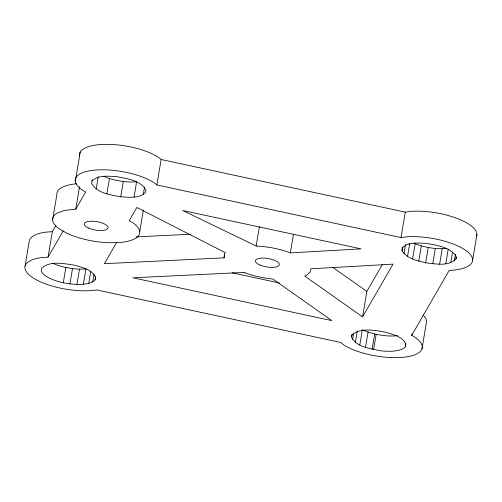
<?xml version="1.0" encoding="UTF-8"?>
<svg xmlns="http://www.w3.org/2000/svg" width="502" height="502" viewBox="0 0 502 502"><rect width="100%" height="100%" fill="white"/><g stroke="black" fill="none" stroke-linecap="round" stroke-linejoin="round"><path stroke-width="0.75" d="M25.1 265.872L29.361 240.42A44.113 15.518 9.5 0 1 45.331 232.2L52.34 231.679L55.81 225.668M52.61 220.001L56.87 194.55A44.113 15.518 9.5 0 1 76.637 183.77M411.966 333.817L411.709 335.361L413.108 336.064A44.113 15.518 9.5 0 1 405.497 356.997A44.113 15.518 9.5 0 1 344.341 345.313L340.507 342.408L96.597 289.911L95.794 290.1A44.113 15.518 9.5 0 1 34.512 278.779A44.113 15.518 9.5 0 1 41.07 257.651L48.079 257.131L52.34 231.679M75.3 181.523L80.232 152.075M63.308 282.745L65.862 267.478M116.533 242.61L104.341 263.701L224.068 257.833L224.563 253.51L225.404 252.719L136.851 207.489L129.227 220.667L133.187 222.982A44.113 15.518 9.5 0 1 119.162 242.566L108.802 242.742A44.113 15.518 9.5 0 1 66.364 232.966L59.148 228.743A44.113 15.518 9.5 0 1 57.743 212.835L64.375 210.476L75.789 209.114L79.529 186.75M69.954 283.9L72.508 268.626L79.498 269.172L85.905 268.997L83.345 284.27L76.938 284.446L69.954 283.9L62.863 282.67A27.566 9.701 9.5 0 1 41.239 270.446L41.735 268.124C50.231 260.582 63.302 263.581 73.562 265C81.406 267.321 91.822 269.097 95.631 277.299L95.098 279.777L92.745 281.854L88.741 283.385L83.345 284.27M92.242 179.66L91.602 183.481C97.231 193.37 110.559 194.789 120.731 196.822C128.901 197.192 139.129 198.798 145.517 192.504L145.938 190.007C140.309 180.111 126.981 178.693 116.809 176.66C108.633 176.29 98.405 174.683 92.023 180.984M76.938 284.446L79.498 269.172M96.221 188.953L98.266 176.742M88.741 283.385L90.78 271.168M106.882 193.841L109.442 178.568L103.5 176.29M92.745 281.854L94.025 274.217M95.098 279.777L95.606 276.721M120.731 196.822L123.285 181.548L130.25 182.05L136.607 181.831L134.053 197.104M143.277 194.607L144.557 186.97M139.725 231.723L143.34 210.125M411.709 335.361L449.246 270.358L450.696 270.352A44.113 15.518 9.5 0 0 466.891 251.289A44.113 15.518 9.5 0 0 407.423 236.762L401.023 237.578L156.875 184.956L161.136 159.504L159.103 157.747A44.113 15.518 9.5 0 0 108.746 144.363A44.113 15.518 9.5 0 0 79.561 156.072M224.068 257.833L224.582 254.746M256.164 246.018L182.722 210.495L361.101 248.873L290.338 252.889C279.445 248.716 267.792 246.626 256.164 246.018L259.39 226.741M290.338 252.889L293.432 234.378M351.488 336.88L352.297 334.451C361.653 327.499 374.661 330.379 385.323 332.129C392.696 334.533 402.93 336.346 405.961 344.504L405.152 346.932A27.566 9.701 9.5 0 1 379.192 350.572C369.541 348.35 356.056 346.995 351.488 336.88L351.871 334.589M352.536 339.565L353.559 333.46M355.372 342.333L357.286 330.881M362.582 316.869L393.053 264.14L310.688 268.808L310.161 271.94L306.578 275.309L304.714 276.056L362.582 316.869L366.843 291.417L382.468 264.378M359.796 344.987L362.35 329.714M365.512 347.346L368.066 332.073L363.065 330.009M372.126 349.254L374.68 333.981L368.066 332.073M373.62 349.53L376.174 334.257M401.023 237.578L405.283 212.126L411.684 211.311A44.113 15.518 9.5 0 1 457.68 218.64A44.113 15.518 9.5 0 1 476.505 236.53M456.343 257.206L456.086 258.731C448.65 266.907 435.422 263.782 425.658 262.803C417.281 260.638 407.072 258.781 402.077 250.95L402.717 247.135M403.953 253.698L405.49 244.53M407.542 256.434L409.714 243.451M412.6 258.976L415.154 243.702L413.893 243.068M418.775 261.147L421.335 245.873L415.154 243.702M405.321 346.418L405.829 343.362M425.658 262.803L428.212 247.53L421.335 245.873M432.768 263.826L435.322 248.553L446.78 248.584M421.969 348.953L426.229 323.495A44.113 15.518 9.5 0 0 423.13 314.992M439.626 264.152L442.18 248.879M445.763 263.751L448.192 249.243M450.765 262.659L452.553 251.973M454.285 260.952L455.433 254.075M472.639 259.986L476.9 234.534M48.079 257.131L63.12 231.071M75.789 209.114L85.698 191.94L82.692 190.283A44.113 15.518 9.5 0 1 94.32 170.165A44.113 15.518 9.5 0 1 154.842 183.199L156.875 184.956M135.986 236.906L190.766 234.221M428.212 247.53L435.322 248.553M123.285 181.548L116.188 180.362L109.442 178.568M72.508 268.626L65.417 267.397A27.566 9.701 9.5 0 1 52.835 263.268M374.68 333.981L381.746 335.305A27.566 9.701 9.5 0 0 397.515 335.675M232.062 272.781L279.495 283.002M161.136 159.504L405.283 212.126M332.5 267.202L366.843 291.417M456.086 258.731L456.048 256.164C449.315 246.595 436.081 245.064 425.357 243.288C417.677 243.206 407.398 241.587 402.039 248.383L402.077 250.95M244.041 272.429L132.948 277.794L331.841 320.646L272.856 279.024C263.054 278.014 253.234 276.044 244.041 272.429M88.327 227.983A12.13 4.267 9.5 0 0 107.936 228.397A12.13 4.267 9.5 0 0 92.242 221.206A12.13 4.267 9.5 0 0 88.327 227.983M260.136 265.119A12.13 4.267 9.5 0 0 279.256 264.993A12.13 4.267 9.5 0 0 262.697 258.066A12.13 4.267 9.5 0 0 260.136 265.119"/></g></svg>
